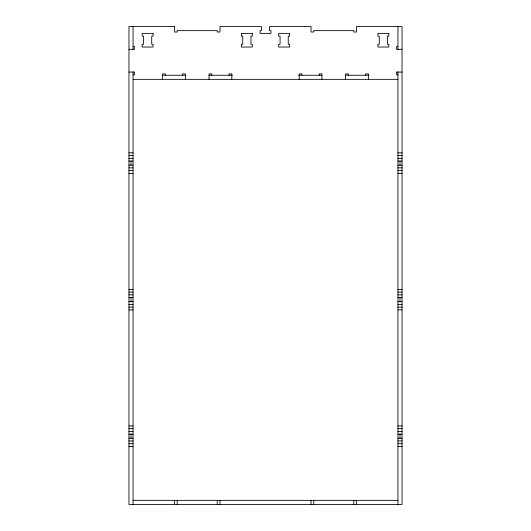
<?xml version="1.0" encoding="UTF-8"?>
<svg xmlns="http://www.w3.org/2000/svg" width="531" height="531" viewBox="0 0 531 531"><rect width="100%" height="100%" fill="white"/><g stroke="black" fill="none" stroke-linecap="round" stroke-linejoin="round"><path stroke-width="0.8" d="M133.055 46.575L134.416 46.575L134.416 49.31L128.96 49.31M397.945 46.575L396.584 46.575L396.584 49.31L402.04 49.31M128.96 72.063L134.416 72.063L134.416 74.798L133.055 74.798M402.04 72.063L396.584 72.063L396.584 74.798L397.945 74.798M162.028 75.249L185.392 75.249M209.061 75.249L232.386 75.249M298.614 75.249L321.939 75.249M345.608 75.249L368.972 75.249M133.055 79.345L397.945 79.345M128.96 152.855L133.055 152.855M397.945 152.855L402.04 152.855M128.96 155.583L133.055 155.583M397.945 155.583L402.04 155.583M128.96 158.311L133.055 158.311M397.945 158.311L402.04 158.311M128.96 161.046L133.055 161.046M397.945 161.046L402.04 161.046M128.96 165.141L133.055 165.141M397.945 165.141L402.04 165.141M128.96 167.869L133.055 167.869M397.945 167.869L402.04 167.869M128.96 170.604L133.055 170.604M397.945 170.604L402.04 170.604M128.96 173.332L133.055 173.332M397.945 173.332L402.04 173.332M128.96 289.395L133.055 289.395M397.945 289.395L402.04 289.395M128.96 292.123L133.055 292.123M397.945 292.123L402.04 292.123M128.96 294.858L133.055 294.858M397.945 294.858L402.04 294.858M128.96 297.586L133.055 297.586M397.945 297.586L402.04 297.586M128.96 301.681L133.055 301.681M397.945 301.681L402.04 301.681M128.96 304.416L133.055 304.416M397.945 304.416L402.04 304.416M128.96 307.144L133.055 307.144M397.945 307.144L402.04 307.144M128.96 309.878L133.055 309.878M397.945 309.878L402.04 309.878M128.96 425.935L133.055 425.935M397.945 425.935L402.04 425.935M128.96 428.67L133.055 428.67M397.945 428.67L402.04 428.67M128.96 431.398L133.055 431.398M397.945 431.398L402.04 431.398M128.96 434.132L133.055 434.132M397.945 434.132L402.04 434.132M128.96 438.228L133.055 438.228M397.945 438.228L402.04 438.228M128.96 440.956L133.055 440.956M397.945 440.956L402.04 440.956M128.96 443.69L133.055 443.69M397.945 443.69L402.04 443.69M128.96 446.418L133.055 446.418M397.945 446.418L402.04 446.418M133.055 500.355L397.945 500.355M399.996 161.046L399.996 165.141M399.996 297.586L399.996 301.681M399.996 434.132L399.996 438.228M397.945 26.55L397.945 49.662M397.945 71.785L397.945 504.45M368.361 79.345L368.361 73.882L365.633 73.882L365.633 75.249M356.527 500.355L356.527 504.45M353.799 500.355L353.799 504.45M348.336 75.249L348.336 73.882L345.608 73.882L345.608 79.345M321.939 79.345L321.939 73.882L319.204 73.882L319.204 75.249M313.748 500.355L313.748 504.45M311.013 500.355L311.013 504.45M301.913 75.249L301.913 73.882L299.179 73.882L299.179 79.345M231.821 79.345L231.821 73.882L229.087 73.882L229.087 75.249M219.987 500.355L219.987 504.45M217.252 500.355L217.252 504.45M211.796 75.249L211.796 73.882L209.061 73.882L209.061 79.345M185.392 79.345L185.392 73.882L182.664 73.882L182.664 75.249M177.201 500.355L177.201 504.45M174.473 500.355L174.473 504.45M165.367 75.249L165.367 73.882L162.639 73.882L162.639 79.345M133.055 26.55L133.055 49.662M133.055 71.785L133.055 504.45M131.004 161.046L131.004 165.141M131.004 297.586L131.004 301.681M131.004 434.132L131.004 438.228M174.473 26.55L128.96 26.55L128.96 504.45L402.04 504.45L402.04 26.55L356.527 26.55L356.527 32.013L353.799 32.013L353.799 30.645L313.748 30.645L313.748 32.013L311.013 32.013L311.013 26.55L269.595 26.55L269.595 30.645L270.963 30.645L270.963 33.38L260.037 33.38L260.037 30.645L261.405 30.645L261.405 26.55L219.987 26.55L219.987 32.013L217.252 32.013L217.252 30.645L177.201 30.645L177.201 32.013L174.473 32.013L174.473 26.55M153.081 33.38L142.155 33.38L142.155 36.108L143.523 36.108L143.523 44.299L142.155 44.299L142.155 47.033L153.081 47.033L153.081 44.299L151.713 44.299L151.713 36.108L153.081 36.108L153.081 33.38M252.298 33.38L241.379 33.38L241.379 36.108L242.74 36.108L242.74 44.299L241.379 44.299L241.379 47.033L252.298 47.033L252.298 44.299L250.937 44.299L250.937 36.108L252.298 36.108L252.298 33.38M289.621 33.38L278.702 33.38L278.702 36.108L280.063 36.108L280.063 44.299L278.702 44.299L278.702 47.033L289.621 47.033L289.621 44.299L288.26 44.299L288.26 36.108L289.621 36.108L289.621 33.38M388.845 33.38L377.919 33.38L377.919 36.108L379.287 36.108L379.287 44.299L377.919 44.299L377.919 47.033L388.845 47.033L388.845 44.299L387.477 44.299L387.477 36.108L388.845 36.108L388.845 33.38"/></g></svg>
